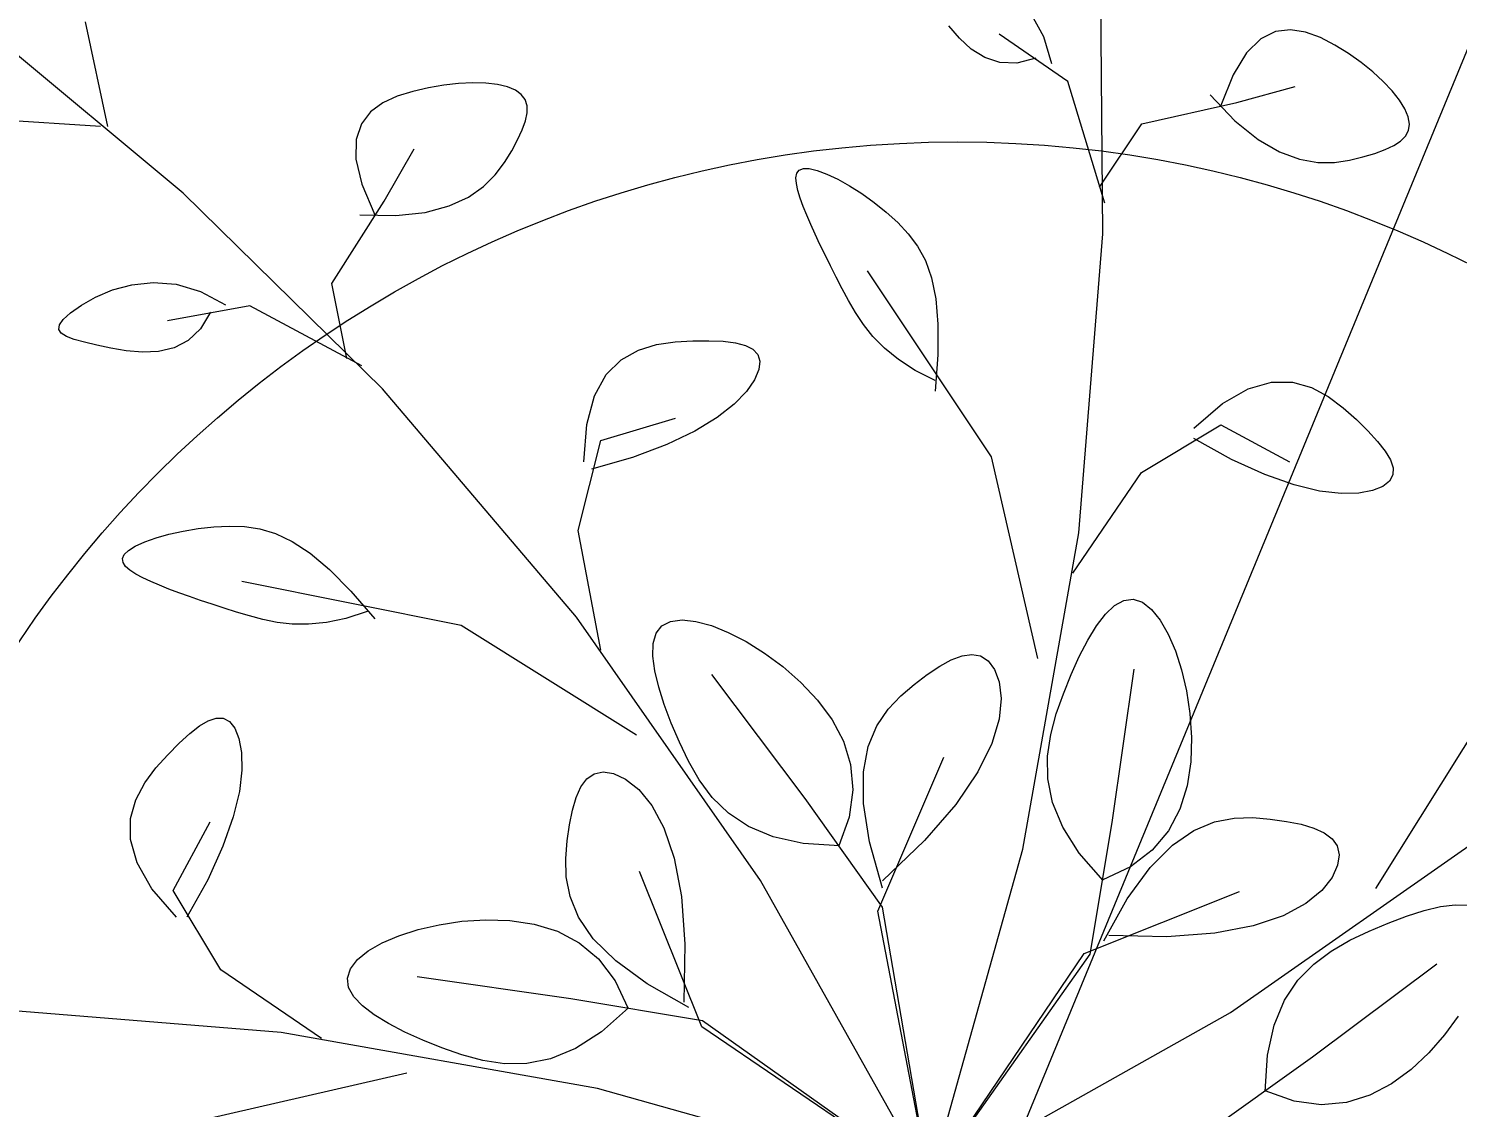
# Model space of a CAD drawing. Header units: centimetres. Extents: x -26724 to 60145, y -23645 to 6771.
# Drawn here: x -18942.06 to -18903.81, y 5691.13 to 5720.01 of the extents above; entities that cross this region are included whole.
import ezdxf

# ---------------------------------------------------------------- set-up
doc = ezdxf.new("R2010")
doc.units = ezdxf.units.CM
doc.linetypes.add('AUSGEZOGEN', pattern=[0])
doc.linetypes.add('PUNKT2_S9', pattern=[0.35, 0.15, -0.1, 0, -0.1])
for name, color, linetype, lineweight in [('4.KOTE', 88, 'Continuous', 15), ('Moebel', 252, 'PUNKT2_S9', 13), ('namjestaj', 150, 'Continuous', 5)]:
    doc.layers.add(name, color=color, linetype=linetype, lineweight=lineweight)
doc.styles.get("Standard").update_dxf_attribs({"font": 'calibri.ttf'})
doc.dimstyles.new('ja 1 50', dxfattribs={"dimtxt": 10, "dimasz": 5, "dimexe": 5, "dimexo": 5, "dimgap": 1, "dimtad": 1, "dimdec": 0, "dimtxsty": 'Standard', "dimblk": 'ARCHTICK', "dimcen": 2.5, "dimclrd": 256, "dimclrt": 7, "dimadec": 0, "dimazin": 0, "dimtfac": 1, "dimtdec": 0, "dimtix": 1, "dimtmove": 1, "dimatfit": 3, "dimldrblk": 'ARCHTICK', "dimfxl": 10, "dimfxlon": 1, "dimlwd": 0, "dimlwe": 9, "dimarcsym": 0})

# ---------------------------------------------------------------- blocks, each defined once
blk = doc.blocks.new('ggggt')
at = {"layer": 'Moebel', "color": 91, "linetype": 'AUSGEZOGEN', "lineweight": 18, "transparency": 33554687}
for p, q in [((1571.64, 2017.939, 13.5), (1571.575, 2025.413, 13.5)), ((1569.72, 2023.819, 13.5), (1570.045, 2023.228, 13.5)), ((1547.015, 2019.03, 13.5), (1541.684, 2023.465, 13.5)), ((1544.998, 2020.817, 13.5), (1544.398, 2023.62, 13.5)), ((1567.794, 2023.178, 13.5), (1567.513, 2023.507, 13.5)), ((1570.7, 2022.019, 13.5), (1568.862, 2023.29, 13.5)), ((1576.262, 2023.355, 13.5), (1575.867, 2023.158, 13.5)), ((1576.663, 2023.406, 13.5), (1576.262, 2023.355, 13.5)), ((1577.066, 2023.341, 13.5), (1576.663, 2023.406, 13.5)), ((1577.462, 2023.193, 13.5), (1577.066, 2023.341, 13.5)), ((1568.113, 2022.887, 13.5), (1567.794, 2023.178, 13.5)), ((1570.045, 2023.228, 13.5), (1570.265, 2022.503, 13.5)), ((1575.867, 2023.158, 13.5), (1575.486, 2022.783, 13.5)), ((1577.846, 2022.993, 13.5), (1577.462, 2023.193, 13.5)), ((1578.211, 2022.767, 13.5), (1577.846, 2022.993, 13.5)), ((1568.475, 2022.661, 13.5), (1568.113, 2022.887, 13.5)), ((1568.882, 2022.528, 13.5), (1568.475, 2022.661, 13.5)), ((1569.336, 2022.513, 13.5), (1568.882, 2022.528, 13.5)), ((1569.84, 2022.644, 13.5), (1569.336, 2022.513, 13.5)), ((1575.486, 2022.783, 13.5), (1575.125, 2022.199, 13.5)), ((1578.553, 2022.526, 13.5), (1578.211, 2022.767, 13.5)), ((1578.865, 2022.275, 13.5), (1578.553, 2022.526, 13.5)), ((1575.125, 2022.199, 13.5), (1574.791, 2021.375, 13.5)), ((1579.143, 2022.02, 13.5), (1578.865, 2022.275, 13.5)), ((1553.16, 2021.752, 13.5), (1552.747, 2021.623, 13.5)), ((1553.579, 2021.851, 13.5), (1553.16, 2021.752, 13.5)), ((1553.991, 2021.922, 13.5), (1553.579, 2021.851, 13.5)), ((1554.389, 2021.965, 13.5), (1553.991, 2021.922, 13.5)), ((1554.766, 2021.982, 13.5), (1554.389, 2021.965, 13.5)), ((1555.114, 2021.972, 13.5), (1554.766, 2021.982, 13.5)), ((1555.426, 2021.935, 13.5), (1555.114, 2021.972, 13.5)), ((1555.693, 2021.873, 13.5), (1555.426, 2021.935, 13.5)), ((1555.909, 2021.786, 13.5), (1555.693, 2021.873, 13.5)), ((1556.067, 2021.673, 13.5), (1555.909, 2021.786, 13.5)), ((1571.688, 2018.766, 13.5), (1570.7, 2022.019, 13.5)), ((1575.227, 2021.457, 13.5), (1576.784, 2021.883, 13.5)), ((1579.382, 2021.766, 13.5), (1579.143, 2022.02, 13.5)), ((1579.577, 2021.52, 13.5), (1579.382, 2021.766, 13.5)), ((1552.362, 2021.447, 13.5), (1552.032, 2021.208, 13.5)), ((1552.747, 2021.623, 13.5), (1552.362, 2021.447, 13.5)), ((1556.17, 2021.535, 13.5), (1556.067, 2021.673, 13.5)), ((1556.22, 2021.372, 13.5), (1556.17, 2021.535, 13.5)), ((1556.221, 2021.183, 13.5), (1556.22, 2021.372, 13.5)), ((1572.68, 2020.889, 13.5), (1575.227, 2021.457, 13.5)), ((1574.508, 2021.658, 13.5), (1575.174, 2020.967, 13.5)), ((1579.722, 2021.287, 13.5), (1579.577, 2021.52, 13.5)), ((1544.798, 2020.817, 13.5), (1541.6, 2021.017, 13.5)), ((1552.032, 2021.208, 13.5), (1551.784, 2020.889, 13.5)), ((1556.178, 2020.968, 13.5), (1556.221, 2021.183, 13.5)), ((1579.813, 2021.073, 13.5), (1579.722, 2021.287, 13.5)), ((1579.845, 2020.881, 13.5), (1579.813, 2021.073, 13.5)), ((1551.784, 2020.889, 13.5), (1551.644, 2020.47, 13.5)), ((1555.968, 2020.46, 13.5), (1556.092, 2020.727, 13.5)), ((1556.092, 2020.727, 13.5), (1556.178, 2020.968, 13.5)), ((1571.547, 2019.19, 13.5), (1572.68, 2020.889, 13.5)), ((1575.174, 2020.967, 13.5), (1575.795, 2020.469, 13.5)), ((1579.74, 2020.56, 13.5), (1579.82, 2020.711, 13.5)), ((1579.82, 2020.711, 13.5), (1579.845, 2020.881, 13.5)), ((1551.644, 2020.47, 13.5), (1551.64, 2019.936, 13.5)), ((1555.809, 2020.167, 13.5), (1555.968, 2020.46, 13.5)), ((1575.795, 2020.469, 13.5), (1576.37, 2020.135, 13.5)), ((1579.194, 2020.195, 13.5), (1579.425, 2020.305, 13.5)), ((1579.425, 2020.305, 13.5), (1579.608, 2020.426, 13.5)), ((1579.608, 2020.426, 13.5), (1579.74, 2020.56, 13.5)), ((1551.64, 2019.936, 13.5), (1551.798, 2019.268, 13.5)), ((1552.395, 2018.814, 13.5), (1553.194, 2020.216, 13.5)), ((1555.371, 2019.525, 13.5), (1555.615, 2019.85, 13.5)), ((1555.615, 2019.85, 13.5), (1555.809, 2020.167, 13.5)), ((1576.37, 2020.135, 13.5), (1576.901, 2019.94, 13.5)), ((1576.901, 2019.94, 13.5), (1577.389, 2019.855, 13.5)), ((1577.389, 2019.855, 13.5), (1577.834, 2019.855, 13.5)), ((1577.834, 2019.855, 13.5), (1578.237, 2019.912, 13.5)), ((1578.237, 2019.912, 13.5), (1578.598, 2019.999, 13.5)), ((1578.598, 2019.999, 13.5), (1578.917, 2020.094, 13.5)), ((1578.917, 2020.094, 13.5), (1579.194, 2020.195, 13.5)), ((1555.056, 2019.211, 13.5), (1555.371, 2019.525, 13.5)), ((1563.421, 2019.44, 13.5), (1563.446, 2019.563, 13.5)), ((1563.446, 2019.563, 13.5), (1563.51, 2019.649, 13.5)), ((1563.51, 2019.649, 13.5), (1563.619, 2019.693, 13.5)), ((1563.619, 2019.693, 13.5), (1563.778, 2019.691, 13.5)), ((1563.778, 2019.691, 13.5), (1563.99, 2019.64, 13.5)), ((1563.99, 2019.64, 13.5), (1564.246, 2019.543, 13.5)), ((1564.246, 2019.543, 13.5), (1564.537, 2019.404, 13.5)), ((1551.798, 2019.268, 13.5), (1552.144, 2018.448, 13.5)), ((1554.651, 2018.926, 13.5), (1555.056, 2019.211, 13.5)), ((1563.431, 2019.286, 13.5), (1563.421, 2019.44, 13.5)), ((1563.469, 2019.104, 13.5), (1563.431, 2019.286, 13.5)), ((1563.531, 2018.9, 13.5), (1563.469, 2019.104, 13.5)), ((1564.537, 2019.404, 13.5), (1564.852, 2019.228, 13.5)), ((1564.852, 2019.228, 13.5), (1565.181, 2019.019, 13.5)), ((1552.346, 2013.79, 13.5), (1547.015, 2019.03, 13.5)), ((1550.995, 2016.612, 13.5), (1552.395, 2018.814, 13.5)), ((1553.495, 2018.517, 13.5), (1554.137, 2018.688, 13.5)), ((1554.137, 2018.688, 13.5), (1554.651, 2018.926, 13.5)), ((1563.612, 2018.677, 13.5), (1563.531, 2018.9, 13.5)), ((1565.181, 2019.019, 13.5), (1565.513, 2018.783, 13.5)), ((1565.513, 2018.783, 13.5), (1565.838, 2018.522, 13.5)), ((1551.744, 2018.448, 13.5), (1552.704, 2018.431, 13.5)), ((1552.704, 2018.431, 13.5), (1553.495, 2018.517, 13.5)), ((1563.707, 2018.441, 13.5), (1563.612, 2018.677, 13.5)), ((1563.814, 2018.192, 13.5), (1563.707, 2018.441, 13.5)), ((1565.838, 2018.522, 13.5), (1566.146, 2018.243, 13.5)), ((1563.932, 2017.931, 13.5), (1563.814, 2018.192, 13.5)), ((1564.061, 2017.659, 13.5), (1563.932, 2017.931, 13.5)), ((1566.146, 2018.243, 13.5), (1566.428, 2017.945, 13.5)), ((1566.428, 2017.945, 13.5), (1566.676, 2017.613, 13.5)), ((1570.993, 2009.943, 13.5), (1571.64, 2017.939, 13.5)), ((1564.199, 2017.377, 13.5), (1564.061, 2017.659, 13.5)), ((1566.676, 2017.613, 13.5), (1566.884, 2017.224, 13.5)), ((1564.345, 2017.085, 13.5), (1564.199, 2017.377, 13.5)), ((1566.884, 2017.224, 13.5), (1567.049, 2016.76, 13.5)), ((1564.499, 2016.783, 13.5), (1564.345, 2017.085, 13.5)), ((1564.659, 2016.473, 13.5), (1564.499, 2016.783, 13.5)), ((1568.658, 2011.972, 13.5), (1565.338, 2016.956, 13.5)), ((1544.667, 2016.249, 13.5), (1545.122, 2016.441, 13.5)), ((1545.122, 2016.441, 13.5), (1545.641, 2016.581, 13.5)), ((1545.641, 2016.581, 13.5), (1546.214, 2016.641, 13.5)), ((1546.214, 2016.641, 13.5), (1546.83, 2016.591, 13.5)), ((1546.83, 2016.591, 13.5), (1547.478, 2016.402, 13.5)), ((1547.478, 2016.402, 13.5), (1548.146, 2016.045, 13.5)), ((1551.395, 2014.609, 13.5), (1550.995, 2016.612, 13.5)), ((1564.827, 2016.156, 13.5), (1564.659, 2016.473, 13.5)), ((1567.049, 2016.76, 13.5), (1567.162, 2016.199, 13.5)), ((1543.998, 2015.828, 13.5), (1544.289, 2016.035, 13.5)), ((1544.289, 2016.035, 13.5), (1544.667, 2016.249, 13.5)), ((1548.796, 2016.011, 13.5), (1546.597, 2015.61, 13.5)), ((1551.795, 2014.409, 13.5), (1548.796, 2016.011, 13.5)), ((1565.013, 2015.835, 13.5), (1564.827, 2016.156, 13.5)), ((1567.162, 2016.199, 13.5), (1567.22, 2015.52, 13.5)), ((1543.7, 2015.505, 13.5), (1543.803, 2015.651, 13.5)), ((1543.803, 2015.651, 13.5), (1543.998, 2015.828, 13.5)), ((1547.746, 2015.845, 13.5), (1547.482, 2015.396, 13.5)), ((1565.227, 2015.513, 13.5), (1565.013, 2015.835, 13.5)), ((1543.684, 2015.384, 13.5), (1543.7, 2015.505, 13.5)), ((1543.748, 2015.282, 13.5), (1543.684, 2015.384, 13.5)), ((1543.888, 2015.194, 13.5), (1543.748, 2015.282, 13.5)), ((1547.482, 2015.396, 13.5), (1547.151, 2015.085, 13.5)), ((1565.482, 2015.194, 13.5), (1565.227, 2015.513, 13.5)), ((1567.22, 2015.52, 13.5), (1567.216, 2014.704, 13.5)), ((1544.097, 2015.115, 13.5), (1543.888, 2015.194, 13.5)), ((1544.368, 2015.039, 13.5), (1544.097, 2015.115, 13.5)), ((1544.698, 2014.961, 13.5), (1544.368, 2015.039, 13.5)), ((1545.077, 2014.879, 13.5), (1544.698, 2014.961, 13.5)), ((1545.49, 2014.81, 13.5), (1545.077, 2014.879, 13.5)), ((1546.769, 2014.892, 13.5), (1546.353, 2014.796, 13.5)), ((1547.151, 2015.085, 13.5), (1546.769, 2014.892, 13.5)), ((1559.2, 2014.83, 13.5), (1559.688, 2014.98, 13.5)), ((1559.688, 2014.98, 13.5), (1560.182, 2015.052, 13.5)), ((1560.182, 2015.052, 13.5), (1560.657, 2015.077, 13.5)), ((1560.657, 2015.077, 13.5), (1561.089, 2015.081, 13.5)), ((1561.089, 2015.081, 13.5), (1561.472, 2015.065, 13.5)), ((1561.472, 2015.065, 13.5), (1561.798, 2015.025, 13.5)), ((1561.798, 2015.025, 13.5), (1562.065, 2014.956, 13.5)), ((1562.065, 2014.956, 13.5), (1562.265, 2014.855, 13.5)), ((1565.79, 2014.88, 13.5), (1565.482, 2015.194, 13.5)), ((1566.162, 2014.576, 13.5), (1565.79, 2014.88, 13.5)), ((1545.922, 2014.775, 13.5), (1545.49, 2014.81, 13.5)), ((1546.353, 2014.796, 13.5), (1545.922, 2014.775, 13.5)), ((1558.343, 2014.175, 13.5), (1558.743, 2014.573, 13.5)), ((1558.743, 2014.573, 13.5), (1559.2, 2014.83, 13.5)), ((1562.265, 2014.855, 13.5), (1562.395, 2014.716, 13.5)), ((1562.395, 2014.716, 13.5), (1562.449, 2014.536, 13.5)), ((1562.449, 2014.536, 13.5), (1562.423, 2014.31, 13.5)), ((1566.609, 2014.286, 13.5), (1566.162, 2014.576, 13.5)), ((1567.216, 2014.704, 13.5), (1567.145, 2013.729, 13.5)), ((1558.026, 2013.608, 13.5), (1558.343, 2014.175, 13.5)), ((1562.423, 2014.31, 13.5), (1562.309, 2014.036, 13.5)), ((1567.145, 2014.012, 13.5), (1566.609, 2014.286, 13.5)), ((1557.543, 2007.679, 13.5), (1552.346, 2013.79, 13.5)), ((1562.095, 2013.724, 13.5), (1561.768, 2013.383, 13.5)), ((1562.309, 2014.036, 13.5), (1562.095, 2013.724, 13.5)), ((1574.837, 2013.398, 13.5), (1575.528, 2013.793, 13.5)), ((1575.528, 2013.793, 13.5), (1576.153, 2013.97, 13.5)), ((1576.153, 2013.97, 13.5), (1576.717, 2013.968, 13.5)), ((1576.717, 2013.968, 13.5), (1577.222, 2013.827, 13.5)), ((1577.222, 2013.827, 13.5), (1577.673, 2013.588, 13.5)), ((1557.817, 2012.84, 13.5), (1558.026, 2013.608, 13.5)), ((1561.768, 2013.383, 13.5), (1561.313, 2013.025, 13.5)), ((1574.076, 2012.744, 13.5), (1574.837, 2013.398, 13.5)), ((1577.673, 2013.588, 13.5), (1578.073, 2013.289, 13.5)), ((1558.192, 2012.406, 13.5), (1560.191, 2013.007, 13.5)), ((1561.313, 2013.025, 13.5), (1560.717, 2012.661, 13.5)), ((1578.073, 2013.289, 13.5), (1578.427, 2012.972, 13.5)), ((1578.427, 2012.972, 13.5), (1578.735, 2012.669, 13.5)), ((1557.742, 2011.84, 13.5), (1557.817, 2012.84, 13.5)), ((1560.717, 2012.661, 13.5), (1559.965, 2012.301, 13.5)), ((1572.672, 2011.551, 13.5), (1574.795, 2012.826, 13.5)), ((1574.795, 2012.826, 13.5), (1576.633, 2011.838, 13.5)), ((1578.735, 2012.669, 13.5), (1578.994, 2012.387, 13.5)), ((1557.592, 2010.004, 13.5), (1558.192, 2012.406, 13.5)), ((1559.965, 2012.301, 13.5), (1559.045, 2011.957, 13.5)), ((1575.08, 2011.906, 13.5), (1574.076, 2012.461, 13.5)), ((1578.994, 2012.387, 13.5), (1579.197, 2012.128, 13.5)), ((1559.045, 2011.957, 13.5), (1557.942, 2011.64, 13.5)), ((1569.9, 2006.571, 13.5), (1568.658, 2011.972, 13.5)), ((1575.974, 2011.498, 13.5), (1575.08, 2011.906, 13.5)), ((1579.197, 2012.128, 13.5), (1579.337, 2011.891, 13.5)), ((1579.337, 2011.891, 13.5), (1579.407, 2011.677, 13.5)), ((1570.83, 2008.862, 13.5), (1572.672, 2011.551, 13.5)), ((1576.76, 2011.221, 13.5), (1575.974, 2011.498, 13.5)), ((1579.4, 2011.487, 13.5), (1579.311, 2011.322, 13.5)), ((1579.407, 2011.677, 13.5), (1579.4, 2011.487, 13.5)), ((1577.439, 2011.057, 13.5), (1576.76, 2011.221, 13.5)), ((1578.014, 2010.988, 13.5), (1577.439, 2011.057, 13.5)), ((1578.859, 2011.068, 13.5), (1578.486, 2010.998, 13.5)), ((1579.133, 2011.181, 13.5), (1578.859, 2011.068, 13.5)), ((1579.311, 2011.322, 13.5), (1579.133, 2011.181, 13.5)), ((1578.486, 2010.998, 13.5), (1578.014, 2010.988, 13.5)), ((1546.287, 2009.804, 13.5), (1546.634, 2009.902, 13.5)), ((1546.634, 2009.902, 13.5), (1547.014, 2009.987, 13.5)), ((1547.014, 2009.987, 13.5), (1547.417, 2010.055, 13.5)), ((1547.417, 2010.055, 13.5), (1547.831, 2010.101, 13.5)), ((1547.831, 2010.101, 13.5), (1548.246, 2010.121, 13.5)), ((1548.246, 2010.121, 13.5), (1548.656, 2010.109, 13.5)), ((1548.656, 2010.109, 13.5), (1549.066, 2010.049, 13.5)), ((1549.066, 2010.049, 13.5), (1549.488, 2009.923, 13.5)), ((1549.488, 2009.923, 13.5), (1549.933, 2009.71, 13.5)), ((1558.192, 2006.8, 13.5), (1557.592, 2010.004, 13.5)), ((1569.494, 2001.472, 13.5), (1570.993, 2009.943, 13.5)), ((1545.547, 2009.47, 13.5), (1545.733, 2009.584, 13.5)), ((1545.733, 2009.584, 13.5), (1545.983, 2009.696, 13.5)), ((1545.983, 2009.696, 13.5), (1546.287, 2009.804, 13.5)), ((1549.933, 2009.71, 13.5), (1550.41, 2009.394, 13.5)), ((1545.388, 2009.251, 13.5), (1545.434, 2009.359, 13.5)), ((1545.403, 2009.145, 13.5), (1545.388, 2009.251, 13.5)), ((1545.472, 2009.041, 13.5), (1545.403, 2009.145, 13.5)), ((1545.434, 2009.359, 13.5), (1545.547, 2009.47, 13.5)), ((1550.41, 2009.394, 13.5), (1550.931, 2008.955, 13.5)), ((1545.588, 2008.938, 13.5), (1545.472, 2009.041, 13.5)), ((1545.744, 2008.837, 13.5), (1545.588, 2008.938, 13.5)), ((1545.933, 2008.736, 13.5), (1545.744, 2008.837, 13.5)), ((1550.931, 2008.955, 13.5), (1551.505, 2008.375, 13.5)), ((1546.147, 2008.636, 13.5), (1545.933, 2008.736, 13.5)), ((1546.381, 2008.536, 13.5), (1546.147, 2008.636, 13.5)), ((1546.633, 2008.435, 13.5), (1546.381, 2008.536, 13.5)), ((1546.901, 2008.335, 13.5), (1546.633, 2008.435, 13.5)), ((1554.456, 2007.463, 13.5), (1548.584, 2008.639, 13.5)), ((1551.505, 2008.375, 13.5), (1552.144, 2007.635, 13.5)), ((1547.184, 2008.233, 13.5), (1546.901, 2008.335, 13.5)), ((1547.481, 2008.131, 13.5), (1547.184, 2008.233, 13.5)), ((1547.792, 2008.028, 13.5), (1547.481, 2008.131, 13.5)), ((1548.114, 2007.924, 13.5), (1547.792, 2008.028, 13.5)), ((1571.705, 2007.761, 13.5), (1571.95, 2007.993, 13.5)), ((1571.95, 2007.993, 13.5), (1572.199, 2008.131, 13.5)), ((1572.199, 2008.131, 13.5), (1572.449, 2008.164, 13.5)), ((1572.449, 2008.164, 13.5), (1572.698, 2008.081, 13.5)), ((1572.698, 2008.081, 13.5), (1572.942, 2007.891, 13.5)), ((1548.446, 2007.818, 13.5), (1548.114, 2007.924, 13.5)), ((1548.789, 2007.713, 13.5), (1548.446, 2007.818, 13.5)), ((1549.147, 2007.617, 13.5), (1548.789, 2007.713, 13.5)), ((1549.527, 2007.541, 13.5), (1549.147, 2007.617, 13.5)), ((1551.372, 2007.65, 13.5), (1550.85, 2007.539, 13.5)), ((1551.944, 2007.835, 13.5), (1551.372, 2007.65, 13.5)), ((1562.472, 2000.63, 13.5), (1557.543, 2007.679, 13.5)), ((1560.064, 2007.568, 13.5), (1560.371, 2007.606, 13.5)), ((1560.371, 2007.606, 13.5), (1560.739, 2007.567, 13.5)), ((1571.464, 2007.447, 13.5), (1571.705, 2007.761, 13.5)), ((1572.942, 2007.891, 13.5), (1573.174, 2007.604, 13.5)), ((1573.174, 2007.604, 13.5), (1573.389, 2007.231, 13.5)), ((1549.933, 2007.495, 13.5), (1549.527, 2007.541, 13.5)), ((1550.372, 2007.491, 13.5), (1549.933, 2007.495, 13.5)), ((1550.85, 2007.539, 13.5), (1550.372, 2007.491, 13.5)), ((1559.154, 2004.522, 13.5), (1554.456, 2007.463, 13.5)), ((1559.598, 2006.977, 13.5), (1559.676, 2007.251, 13.5)), ((1559.676, 2007.251, 13.5), (1559.83, 2007.45, 13.5)), ((1559.83, 2007.45, 13.5), (1560.064, 2007.568, 13.5)), ((1560.739, 2007.567, 13.5), (1561.155, 2007.456, 13.5)), ((1561.155, 2007.456, 13.5), (1561.608, 2007.275, 13.5)), ((1561.608, 2007.275, 13.5), (1562.086, 2007.029, 13.5)), ((1571.23, 2007.065, 13.5), (1571.464, 2007.447, 13.5)), ((1573.389, 2007.231, 13.5), (1573.582, 2006.783, 13.5)), ((1559.589, 2006.639, 13.5), (1559.598, 2006.977, 13.5)), ((1562.086, 2007.029, 13.5), (1562.578, 2006.722, 13.5)), ((1571.003, 2006.627, 13.5), (1571.23, 2007.065, 13.5)), ((1559.64, 2006.248, 13.5), (1559.589, 2006.639, 13.5)), ((1562.578, 2006.722, 13.5), (1563.071, 2006.357, 13.5)), ((1567.268, 2006.368, 13.5), (1567.579, 2006.537, 13.5)), ((1567.579, 2006.537, 13.5), (1567.868, 2006.646, 13.5)), ((1567.868, 2006.646, 13.5), (1568.131, 2006.684, 13.5)), ((1568.131, 2006.684, 13.5), (1568.365, 2006.643, 13.5)), ((1568.365, 2006.643, 13.5), (1568.568, 2006.512, 13.5)), ((1568.568, 2006.512, 13.5), (1568.736, 2006.283, 13.5)), ((1570.786, 2006.145, 13.5), (1571.003, 2006.627, 13.5)), ((1573.582, 2006.783, 13.5), (1573.746, 2006.271, 13.5)), ((1559.745, 2005.812, 13.5), (1559.64, 2006.248, 13.5)), ((1563.663, 2002.825, 13.5), (1561.172, 2006.148, 13.5)), ((1563.071, 2006.357, 13.5), (1563.552, 2005.937, 13.5)), ((1566.587, 2005.883, 13.5), (1566.936, 2006.146, 13.5)), ((1566.936, 2006.146, 13.5), (1567.268, 2006.368, 13.5)), ((1568.736, 2006.283, 13.5), (1568.862, 2005.948, 13.5)), ((1570.58, 2005.632, 13.5), (1570.786, 2006.145, 13.5)), ((1571.889, 2002.183, 13.5), (1572.477, 2006.293, 13.5)), ((1573.746, 2006.271, 13.5), (1573.877, 2005.706, 13.5)), ((1559.894, 2005.341, 13.5), (1559.745, 2005.812, 13.5)), ((1563.552, 2005.937, 13.5), (1563.999, 2005.463, 13.5)), ((1566.229, 2005.58, 13.5), (1566.587, 2005.883, 13.5)), ((1568.862, 2005.948, 13.5), (1568.914, 2005.505, 13.5)), ((1573.877, 2005.706, 13.5), (1573.967, 2005.099, 13.5)), ((1560.082, 2004.847, 13.5), (1559.894, 2005.341, 13.5)), ((1563.999, 2005.463, 13.5), (1564.386, 2004.938, 13.5)), ((1565.885, 2005.22, 13.5), (1566.229, 2005.58, 13.5)), ((1568.914, 2005.505, 13.5), (1568.859, 2004.955, 13.5)), ((1570.39, 2005.097, 13.5), (1570.58, 2005.632, 13.5)), ((1547.684, 2004.911, 13.5), (1547.898, 2004.981, 13.5)), ((1547.898, 2004.981, 13.5), (1548.088, 2004.974, 13.5)), ((1548.088, 2004.974, 13.5), (1548.253, 2004.885, 13.5)), ((1564.386, 2004.938, 13.5), (1564.689, 2004.361, 13.5)), ((1565.585, 2004.776, 13.5), (1565.885, 2005.22, 13.5)), ((1568.859, 2004.955, 13.5), (1568.661, 2004.299, 13.5)), ((1570.24, 2004.542, 13.5), (1570.39, 2005.097, 13.5)), ((1573.967, 2005.099, 13.5), (1574.011, 2004.461, 13.5)), ((1578.948, 2000.421, 13.5), (1581.889, 2005.119, 13.5)), ((1546.906, 2004.31, 13.5), (1547.188, 2004.568, 13.5)), ((1547.188, 2004.568, 13.5), (1547.447, 2004.771, 13.5)), ((1547.447, 2004.771, 13.5), (1547.684, 2004.911, 13.5)), ((1548.253, 2004.885, 13.5), (1548.394, 2004.707, 13.5)), ((1548.394, 2004.707, 13.5), (1548.507, 2004.433, 13.5)), ((1560.299, 2004.338, 13.5), (1560.082, 2004.847, 13.5)), ((1565.357, 2004.224, 13.5), (1565.585, 2004.776, 13.5)), ((1570.155, 2003.962, 13.5), (1570.24, 2004.542, 13.5)), ((1546.603, 2004.001, 13.5), (1546.906, 2004.31, 13.5)), ((1548.507, 2004.433, 13.5), (1548.577, 2004.06, 13.5)), ((1560.543, 2003.826, 13.5), (1560.299, 2004.338, 13.5)), ((1564.689, 2004.361, 13.5), (1564.883, 2003.734, 13.5)), ((1565.229, 2003.538, 13.5), (1565.357, 2004.224, 13.5)), ((1568.661, 2004.299, 13.5), (1568.285, 2003.538, 13.5)), ((1574.011, 2004.461, 13.5), (1573.992, 2003.811, 13.5)), ((1546.286, 2003.647, 13.5), (1546.603, 2004.001, 13.5)), ((1548.577, 2004.06, 13.5), (1548.587, 2003.588, 13.5)), ((1560.829, 2003.327, 13.5), (1560.543, 2003.826, 13.5)), ((1565.613, 1999.816, 13.5), (1567.375, 2003.933, 13.5)), ((1570.163, 2003.358, 13.5), (1570.155, 2003.962, 13.5)), ((1573.992, 2003.811, 13.5), (1573.894, 2003.165, 13.5)), ((1545.987, 2003.247, 13.5), (1546.286, 2003.647, 13.5)), ((1548.587, 2003.588, 13.5), (1548.518, 2003.013, 13.5)), ((1557.823, 2003.351, 13.5), (1558.018, 2003.488, 13.5)), ((1558.018, 2003.488, 13.5), (1558.254, 2003.539, 13.5)), ((1558.254, 2003.539, 13.5), (1558.535, 2003.495, 13.5)), ((1558.535, 2003.495, 13.5), (1558.86, 2003.347, 13.5)), ((1564.883, 2003.734, 13.5), (1564.944, 2003.057, 13.5)), ((1565.231, 2002.693, 13.5), (1565.229, 2003.538, 13.5)), ((1568.285, 2003.538, 13.5), (1567.696, 2002.672, 13.5)), ((1545.748, 2002.796, 13.5), (1545.987, 2003.247, 13.5)), ((1548.518, 2003.013, 13.5), (1548.354, 2002.334, 13.5)), ((1557.537, 2002.857, 13.5), (1557.664, 2003.138, 13.5)), ((1557.664, 2003.138, 13.5), (1557.823, 2003.351, 13.5)), ((1558.86, 2003.347, 13.5), (1559.211, 2003.071, 13.5)), ((1559.211, 2003.071, 13.5), (1559.56, 2002.643, 13.5)), ((1561.179, 2002.858, 13.5), (1560.829, 2003.327, 13.5)), ((1564.944, 2003.057, 13.5), (1564.847, 2002.332, 13.5)), ((1570.289, 2002.725, 13.5), (1570.163, 2003.358, 13.5)), ((1573.894, 2003.165, 13.5), (1573.7, 2002.543, 13.5)), ((1545.607, 2002.291, 13.5), (1545.748, 2002.796, 13.5)), ((1557.436, 2002.517, 13.5), (1557.537, 2002.857, 13.5)), ((1559.56, 2002.643, 13.5), (1559.884, 2002.04, 13.5)), ((1561.612, 2002.435, 13.5), (1561.179, 2002.858, 13.5)), ((1565.738, 1999.918, 13.5), (1563.663, 2002.825, 13.5)), ((1565.391, 2001.664, 13.5), (1565.231, 2002.693, 13.5)), ((1567.696, 2002.672, 13.5), (1566.859, 2001.701, 13.5)), ((1570.561, 2002.061, 13.5), (1570.289, 2002.725, 13.5)), ((1545.605, 2001.727, 13.5), (1545.607, 2002.291, 13.5)), ((1548.354, 2002.334, 13.5), (1548.077, 2001.549, 13.5)), ((1557.358, 2002.126, 13.5), (1557.436, 2002.517, 13.5)), ((1562.149, 2002.077, 13.5), (1561.612, 2002.435, 13.5)), ((1564.847, 2002.332, 13.5), (1564.567, 2001.56, 13.5)), ((1573.7, 2002.543, 13.5), (1573.394, 2001.962, 13.5)), ((1574.628, 2002.203, 13.5), (1575.154, 2002.305, 13.5)), ((1575.154, 2002.305, 13.5), (1575.651, 2002.317, 13.5)), ((1575.651, 2002.317, 13.5), (1576.119, 2002.277, 13.5)), ((1576.119, 2002.277, 13.5), (1576.551, 2002.217, 13.5)), ((1546.749, 2000.369, 13.5), (1547.737, 2002.208, 13.5)), ((1557.298, 2001.693, 13.5), (1557.358, 2002.126, 13.5)), ((1559.884, 2002.04, 13.5), (1560.157, 2001.235, 13.5)), ((1562.81, 2001.8, 13.5), (1562.149, 2002.077, 13.5)), ((1571.005, 2001.365, 13.5), (1570.561, 2002.061, 13.5)), ((1571.301, 1998.659, 13.5), (1571.889, 2002.183, 13.5)), ((1573.394, 2001.962, 13.5), (1572.959, 2001.441, 13.5)), ((1573.501, 2001.58, 13.5), (1574.076, 2001.974, 13.5)), ((1574.076, 2001.974, 13.5), (1574.628, 2002.203, 13.5)), ((1575.055, 1997.103, 13.5), (1582.105, 2002.032, 13.5)), ((1576.551, 2002.217, 13.5), (1576.942, 2002.139, 13.5)), ((1576.942, 2002.139, 13.5), (1577.283, 2002.038, 13.5)), ((1577.283, 2002.038, 13.5), (1577.564, 2001.911, 13.5)), ((1577.564, 2001.911, 13.5), (1577.777, 2001.752, 13.5)), ((1545.782, 2001.102, 13.5), (1545.605, 2001.727, 13.5)), ((1548.077, 2001.549, 13.5), (1547.67, 2000.655, 13.5)), ((1557.259, 2001.226, 13.5), (1557.298, 2001.693, 13.5)), ((1563.616, 2001.622, 13.5), (1562.81, 2001.8, 13.5)), ((1564.588, 2001.56, 13.5), (1563.616, 2001.622, 13.5)), ((1565.738, 2000.426, 13.5), (1565.391, 2001.664, 13.5)), ((1566.859, 2001.701, 13.5), (1565.738, 2000.626, 13.5)), ((1572.904, 2000.981, 13.5), (1573.501, 2001.58, 13.5)), ((1577.777, 2001.752, 13.5), (1577.913, 2001.557, 13.5)), ((1577.913, 2001.557, 13.5), (1577.964, 2001.321, 13.5)), ((1546.177, 2000.411, 13.5), (1545.782, 2001.102, 13.5)), ((1557.27, 2000.728, 13.5), (1557.259, 2001.226, 13.5)), ((1560.157, 2001.235, 13.5), (1560.353, 2000.206, 13.5)), ((1567, 1992.575, 13.5), (1569.494, 2001.472, 13.5)), ((1571.648, 2000.634, 13.5), (1571.005, 2001.365, 13.5)), ((1572.959, 2001.441, 13.5), (1572.377, 2000.997, 13.5)), ((1577.964, 2001.321, 13.5), (1577.921, 2001.04, 13.5)), ((1557.372, 2000.202, 13.5), (1557.27, 2000.728, 13.5)), ((1560.899, 1996.714, 13.5), (1559.233, 2000.871, 13.5)), ((1572.377, 2000.997, 13.5), (1571.633, 2000.649, 13.5)), ((1572.29, 2000.14, 13.5), (1572.904, 2000.981, 13.5)), ((1577.773, 2000.715, 13.5), (1577.497, 2000.364, 13.5)), ((1577.921, 2001.04, 13.5), (1577.773, 2000.715, 13.5)), ((1546.831, 1999.65, 13.5), (1546.177, 2000.411, 13.5)), ((1548.024, 1998.246, 13.5), (1546.749, 2000.369, 13.5)), ((1547.67, 2000.655, 13.5), (1547.114, 1999.65, 13.5)), ((1567, 1992.575, 13.5), (1562.472, 2000.63, 13.5)), ((1571.14, 1998.676, 13.5), (1575.297, 2000.342, 13.5)), ((1577.497, 2000.364, 13.5), (1577.069, 2000.015, 13.5)), ((1557.601, 1999.65, 13.5), (1557.372, 2000.202, 13.5)), ((1560.353, 2000.206, 13.5), (1560.447, 1998.928, 13.5)), ((1571.659, 1999.019, 13.5), (1572.29, 2000.14, 13.5)), ((1577.069, 2000.015, 13.5), (1576.466, 1999.691, 13.5)), ((1580.673, 1999.935, 13.5), (1581.065, 1999.986, 13.5)), ((1581.065, 1999.986, 13.5), (1581.403, 1999.977, 13.5)), ((1554.476, 1999.541, 13.5), (1555.114, 1999.585, 13.5)), ((1555.114, 1999.585, 13.5), (1555.764, 1999.566, 13.5)), ((1555.764, 1999.566, 13.5), (1556.41, 1999.468, 13.5)), ((1557.995, 1999.075, 13.5), (1557.601, 1999.65, 13.5)), ((1567, 1992.575, 13.5), (1565.613, 1999.816, 13.5)), ((1567, 1992.575, 13.5), (1565.738, 1999.918, 13.5)), ((1576.466, 1999.691, 13.5), (1575.661, 1999.418, 13.5)), ((1579.273, 1999.493, 13.5), (1579.767, 1999.681, 13.5)), ((1579.767, 1999.681, 13.5), (1580.237, 1999.831, 13.5)), ((1580.237, 1999.831, 13.5), (1580.673, 1999.935, 13.5)), ((1552.792, 1999.156, 13.5), (1553.304, 1999.321, 13.5)), ((1553.304, 1999.321, 13.5), (1553.869, 1999.451, 13.5)), ((1553.869, 1999.451, 13.5), (1554.476, 1999.541, 13.5)), ((1556.41, 1999.468, 13.5), (1557.032, 1999.275, 13.5)), ((1557.032, 1999.275, 13.5), (1557.613, 1998.969, 13.5)), ((1574.632, 1999.222, 13.5), (1573.353, 1999.128, 13.5)), ((1575.661, 1999.418, 13.5), (1574.632, 1999.222, 13.5)), ((1578.252, 1999.032, 13.5), (1578.764, 1999.276, 13.5)), ((1578.764, 1999.276, 13.5), (1579.273, 1999.493, 13.5)), ((1551.971, 1998.748, 13.5), (1552.344, 1998.964, 13.5)), ((1552.344, 1998.964, 13.5), (1552.792, 1999.156, 13.5)), ((1557.613, 1998.969, 13.5), (1558.134, 1998.533, 13.5)), ((1558.594, 1998.479, 13.5), (1557.995, 1999.075, 13.5)), ((1560.447, 1998.928, 13.5), (1560.414, 1997.375, 13.5)), ((1573.353, 1999.128, 13.5), (1571.801, 1999.161, 13.5)), ((1577.753, 1998.746, 13.5), (1578.252, 1999.032, 13.5)), ((1551.494, 1998.272, 13.5), (1551.684, 1998.516, 13.5)), ((1551.684, 1998.516, 13.5), (1551.971, 1998.748, 13.5)), ((1558.134, 1998.533, 13.5), (1558.578, 1997.951, 13.5)), ((1559.435, 1997.864, 13.5), (1558.594, 1998.479, 13.5)), ((1567, 1992.575, 13.5), (1571.14, 1998.676, 13.5)), ((1567, 1992.575, 13.5), (1571.301, 1998.659, 13.5)), ((1577.283, 1998.396, 13.5), (1577.753, 1998.746, 13.5)), ((1550.713, 1996.405, 13.5), (1548.024, 1998.246, 13.5)), ((1551.411, 1998.023, 13.5), (1551.494, 1998.272, 13.5)), ((1557.392, 1997.463, 13.5), (1553.282, 1998.051, 13.5)), ((1576.861, 1997.963, 13.5), (1577.283, 1998.396, 13.5)), ((1577.251, 1995.912, 13.5), (1580.574, 1998.403, 13.5)), ((1551.444, 1997.773, 13.5), (1551.411, 1998.023, 13.5)), ((1551.582, 1997.524, 13.5), (1551.444, 1997.773, 13.5)), ((1558.578, 1997.951, 13.5), (1558.926, 1997.207, 13.5)), ((1560.556, 1997.233, 13.5), (1559.435, 1997.864, 13.5)), ((1576.503, 1997.427, 13.5), (1576.861, 1997.963, 13.5)), ((1551.814, 1997.279, 13.5), (1551.582, 1997.524, 13.5)), ((1552.128, 1997.038, 13.5), (1551.814, 1997.279, 13.5)), ((1560.916, 1996.875, 13.5), (1557.392, 1997.463, 13.5)), ((1576.226, 1996.765, 13.5), (1576.503, 1997.427, 13.5)), ((1549.633, 1996.568, 13.5), (1541.636, 1997.214, 13.5)), ((1552.51, 1996.804, 13.5), (1552.128, 1997.038, 13.5)), ((1558.941, 1997.222, 13.5), (1558.21, 1996.579, 13.5)), ((1567, 1992.575, 13.5), (1575.055, 1997.103, 13.5)), ((1581.148, 1996.998, 13.5), (1580.782, 1996.504, 13.5)), ((1558.103, 1995.069, 13.5), (1549.633, 1996.568, 13.5)), ((1552.948, 1996.577, 13.5), (1552.51, 1996.804, 13.5)), ((1553.43, 1996.36, 13.5), (1552.948, 1996.577, 13.5)), ((1558.21, 1996.579, 13.5), (1557.514, 1996.135, 13.5)), ((1567, 1992.575, 13.5), (1560.899, 1996.714, 13.5)), ((1567, 1992.575, 13.5), (1560.916, 1996.875, 13.5)), ((1576.048, 1995.959, 13.5), (1576.226, 1996.765, 13.5)), ((1580.782, 1996.504, 13.5), (1580.362, 1996.023, 13.5)), ((1553.943, 1996.154, 13.5), (1553.43, 1996.36, 13.5)), ((1554.478, 1995.964, 13.5), (1553.943, 1996.154, 13.5)), ((1557.514, 1996.135, 13.5), (1556.85, 1995.863, 13.5)), ((1555.034, 1995.814, 13.5), (1554.478, 1995.964, 13.5)), ((1555.613, 1995.729, 13.5), (1555.034, 1995.814, 13.5)), ((1556.217, 1995.737, 13.5), (1555.613, 1995.729, 13.5)), ((1556.85, 1995.863, 13.5), (1556.217, 1995.737, 13.5)), ((1574.344, 1993.837, 13.5), (1577.251, 1995.912, 13.5)), ((1575.985, 1994.987, 13.5), (1576.048, 1995.959, 13.5)), ((1580.362, 1996.023, 13.5), (1579.889, 1995.576, 13.5)), ((1553.004, 1995.474, 13.5), (1547.603, 1994.232, 13.5)), ((1579.889, 1995.576, 13.5), (1579.364, 1995.189, 13.5)), ((1567, 1992.575, 13.5), (1558.103, 1995.069, 13.5)), ((1576.758, 1994.728, 13.5), (1575.985, 1995.008, 13.5)), ((1579.364, 1995.189, 13.5), (1578.787, 1994.886, 13.5)), ((1577.483, 1994.631, 13.5), (1576.758, 1994.728, 13.5)), ((1578.16, 1994.692, 13.5), (1577.483, 1994.631, 13.5)), ((1578.787, 1994.886, 13.5), (1578.16, 1994.692, 13.5))]:
    blk.add_line(p, q, dxfattribs=at)
blk.add_circle((1567.746, 1990.122, 13.5), 30.281, dxfattribs=at)
blk = doc.blocks.new('_ArchTick')
at = {"color": 0, "linetype": 'ByBlock', "const_width": 0.15}
blk.add_lwpolyline([(-0.5, -0.5), (0.5, 0.5)], dxfattribs=at)
blk = doc.blocks.new('*D2842')
at = {"layer": '4.KOTE', "lineweight": 0, "transparency": 16777216}
for p in [(-18875.388, 5787.72), (-18917.051, 5686.697)]:
    blk.add_line(p, (-18888.457, 5756.032), dxfattribs=at)
at = {"layer": 'Defpoints', "color": 0, "lineweight": 50, "transparency": 16777216}
for p in [(-18888.457, 5756.032, 13.5), (-18917.051, 5686.697, 13.5)]:
    blk.add_point(p, dxfattribs=at)
at = {"layer": '4.KOTE', "lineweight": 0, "transparency": 16777216, "xscale": 5, "yscale": 5, "zscale": 5, "rotation": 247.588336424665}
blk.add_blockref('_ArchTick', (-18888.457, 5756.032), dxfattribs=at)
at = {"layer": '4.KOTE', "color": 7, "transparency": 16777216, "insert": (-18885.631, 5778.814), "char_height": 10, "attachment_point": 5, "rotation": 67.5883}
blk.add_mtext('R75', dxfattribs=at)
blk = doc.blocks.new('*D3039')
at = {"layer": '4.KOTE', "color": 0, "lineweight": 9, "transparency": 16777216}
for p, q in [((-18992.019, 5814.266), (-18992.019, 5829.201)), ((-18842.078, 5814.27), (-18842.078, 5829.201))]:
    blk.add_line(p, q, dxfattribs=at)
at = {"layer": '4.KOTE', "lineweight": 0, "transparency": 16777216}
blk.add_line((-18992.019, 5824.201), (-18842.078, 5824.201), dxfattribs=at)
at = {"layer": 'Defpoints', "color": 0, "lineweight": 50, "transparency": 16777216}
for p in [(-18842.078, 5824.201), (-18842.078, 5688.722, 13.5), (-18992.019, 5684.519, 13.5)]:
    blk.add_point(p, dxfattribs=at)
at = {"layer": '4.KOTE', "lineweight": 0, "transparency": 16777216, "xscale": 5, "yscale": 5, "zscale": 5, "rotation": 180}
blk.add_blockref('_ArchTick', (-18992.019, 5824.201), dxfattribs=at)
at = {"layer": '4.KOTE', "lineweight": 0, "transparency": 16777216, "xscale": 5, "yscale": 5, "zscale": 5}
blk.add_blockref('_ArchTick', (-18842.078, 5824.201), dxfattribs=at)
at = {"layer": '4.KOTE', "color": 7, "transparency": 16777216, "insert": (-18917.049, 5830.324), "char_height": 10, "attachment_point": 5}
blk.add_mtext('150', dxfattribs=at)
blk = doc.blocks.new('*D3041')
at = {"layer": '4.KOTE', "color": 0, "lineweight": 9, "transparency": 16777216}
for p, q in [((-19056.835, 5761.679), (-19071.78, 5761.679)), ((-19056.838, 5611.716), (-19071.78, 5611.716))]:
    blk.add_line(p, q, dxfattribs=at)
at = {"layer": '4.KOTE', "lineweight": 0, "transparency": 16777216}
blk.add_line((-19066.78, 5761.679), (-19066.78, 5611.716), dxfattribs=at)
at = {"layer": 'Defpoints', "color": 0, "lineweight": 50, "transparency": 16777216}
for p in [(-18915.384, 5761.679, 13.5), (-19066.78, 5611.716), (-18918.718, 5611.716, 13.5)]:
    blk.add_point(p, dxfattribs=at)
at = {"layer": '4.KOTE', "lineweight": 0, "transparency": 16777216, "xscale": 5, "yscale": 5, "zscale": 5}
for p, rotation in [((-19066.78, 5761.679), 90), ((-19066.78, 5611.716), 270)]:
    blk.add_blockref('_ArchTick', p, dxfattribs=dict(at, rotation=rotation))
at = {"layer": '4.KOTE', "color": 7, "transparency": 16777216, "insert": (-19072.903, 5686.697), "char_height": 10, "attachment_point": 5, "rotation": 90}
blk.add_mtext('150', dxfattribs=at)

msp = doc.modelspace()

# ---------------------------------------------------------------- linework, layer by layer
at = {"layer": 'namjestaj', "transparency": 33554687}
msp.add_circle((-18917.051, 5686.697, 13.5), 75, dxfattribs=at)

# ---------------------------------------------------------------- block references
msp.add_blockref('ggggt', (-20484.935, 3696.575))

# ---------------------------------------------------------------- dimensions: what is measured, and where the dimension line sits
at = {"layer": '4.KOTE'}
dim = msp.add_linear_dim(base=(-18842.078, 5824.201), p1=(-18992.019, 5684.519, 13.5), p2=(-18842.078, 5688.722, 13.5), dimstyle='ja 1 50', dxfattribs=at)
dim.commit()
dim.dimension.update_dxf_attribs({"geometry": '*D3039', "text_midpoint": (-18917.049, 5830.324)})
dim = msp.add_radius_dim(center=(-18917.051, 5686.697, 13.5), mpoint=(-18888.457, 5756.032, 13.5), dimstyle='ja 1 50', dxfattribs=at)
dim.commit()
dim.dimension.update_dxf_attribs({"geometry": '*D2842', "text_midpoint": (-18885.631, 5778.814)})
dim = msp.add_linear_dim(base=(-19066.78, 5611.716), p1=(-18915.384, 5761.679, 13.5), p2=(-18918.718, 5611.716, 13.5), angle=90, dimstyle='ja 1 50', dxfattribs=at)
dim.commit()
dim.dimension.update_dxf_attribs({"geometry": '*D3041', "text_midpoint": (-19072.903, 5686.697)})

doc.saveas('drawing.dxf')
